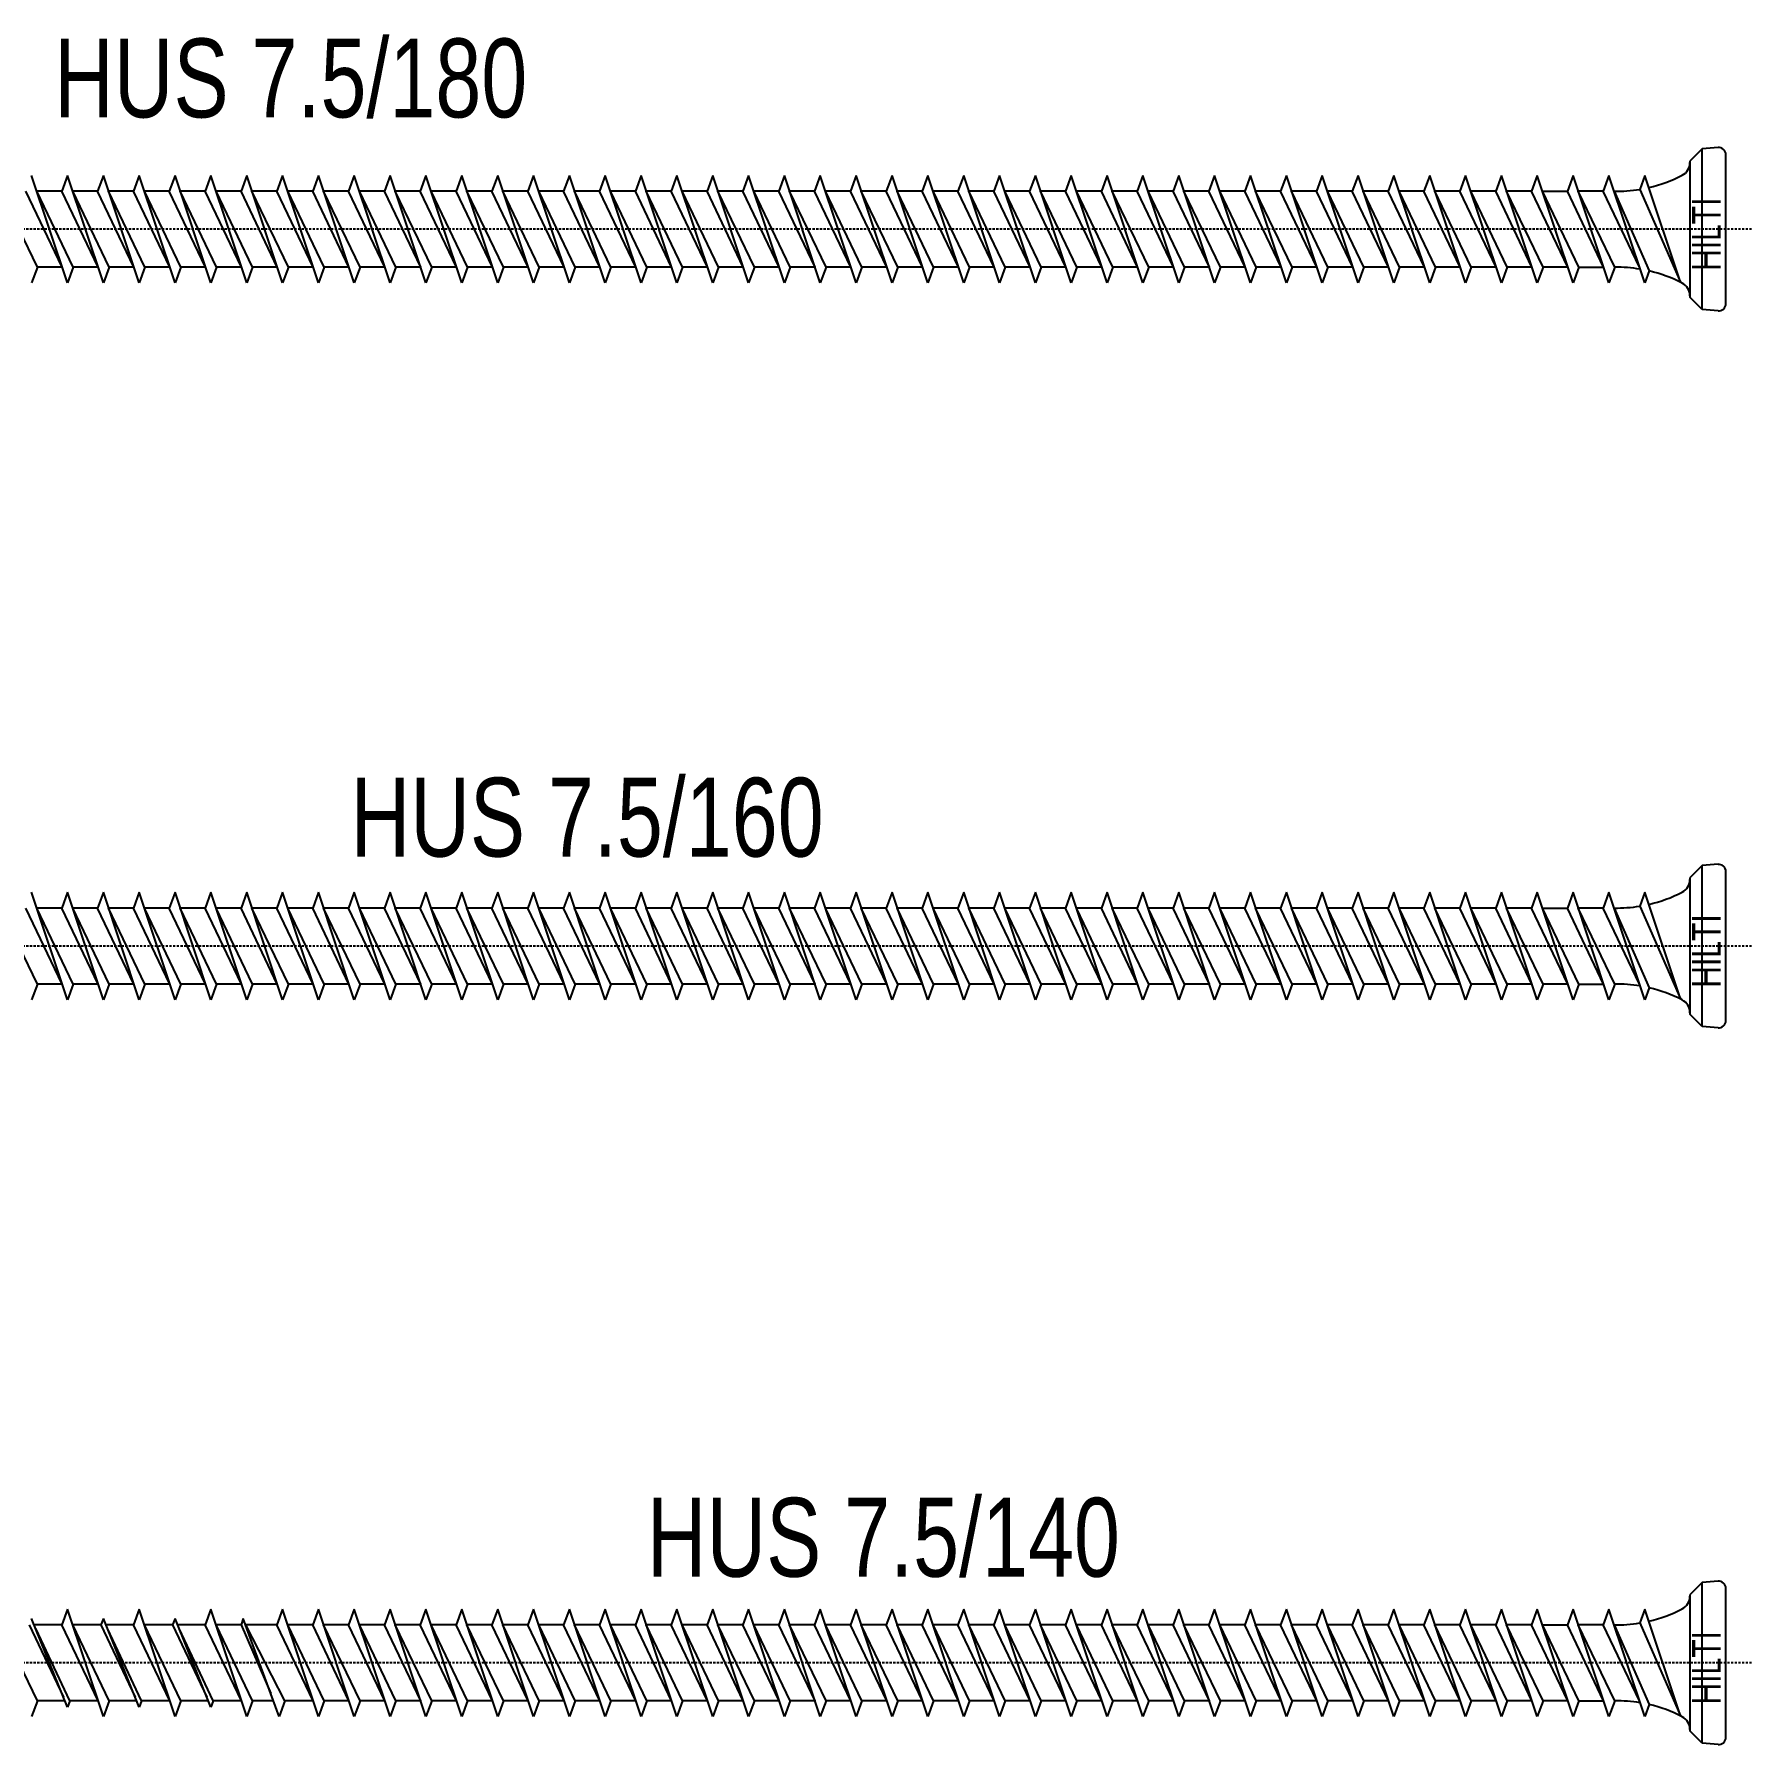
# Model space of a CAD drawing. Header units: millimetres. Extents: x 296 to 4896, y 152 to 3333.
# Drawn here: x 1722.5 to 1842.2, y 2926.2 to 3045.5 of the extents above; entities that cross this region are included whole.
import ezdxf

# ---------------------------------------------------------------- set-up
doc = ezdxf.new("R2010")
doc.units = ezdxf.units.MM
doc.linetypes.add('DASHED', pattern=[0.25, 0.15625, -0.09375])
for name, color, linetype in [('1', 1, 'DASHED'), ('2', 3, 'Continuous'), ('3', 4, 'Continuous')]:
    doc.layers.add(name, color=color, linetype=linetype)
doc.styles.get("Standard").update_dxf_attribs({"font": 'arial.ttf'})

# ---------------------------------------------------------------- blocks, each defined once
blk = doc.blocks.new('HUS 7.5-180')
at = {"layer": '1'}
blk.add_line((1.8, 0), (-184.24, 0), dxfattribs=at)
at = {"layer": '2'}
for p, q in [((-1.64, 5.61), (-2.5, 4.75)), ((-0.54, 5.7), (-1.64, 5.61)), ((-1.64, -5.61), (-1.64, 5.61)), ((0, -5.2), (0, 5.2)), ((-115.65, -3.75), (-118.15, 3.75)), ((-115.65, 3.75), (-116.05, 2.65)), ((-113.15, -3.75), (-115.65, 3.75)), ((-113.15, 3.75), (-113.55, 2.65)), ((-110.65, -3.75), (-113.15, 3.75)), ((-110.65, 3.75), (-111.05, 2.65)), ((-108.15, -3.75), (-110.65, 3.75)), ((-108.15, 3.75), (-108.55, 2.65)), ((-105.65, -3.75), (-108.15, 3.75)), ((-105.65, 3.75), (-106.05, 2.65)), ((-103.15, -3.75), (-105.65, 3.75)), ((-103.15, 3.75), (-103.55, 2.65)), ((-100.65, -3.75), (-103.15, 3.75)), ((-100.65, 3.75), (-101.05, 2.65)), ((-98.15, -3.75), (-100.65, 3.75)), ((-98.15, 3.75), (-98.55, 2.65)), ((-95.65, -3.75), (-98.15, 3.75)), ((-95.65, 3.75), (-96.05, 2.65)), ((-93.15, -3.75), (-95.65, 3.75)), ((-93.15, 3.75), (-93.55, 2.65)), ((-90.65, -3.75), (-93.15, 3.75)), ((-10.65, 3.75), (-11.05, 2.65)), ((-8.15, -3.75), (-10.65, 3.75)), ((-8.15, 3.75), (-8.55, 2.65)), ((-5.65, -3.75), (-8.15, 3.75)), ((-5.65, 3.75), (-6, 2.78)), ((-3.17, -3.69), (-5.65, 3.75)), ((-2.5, 4.75), (-2.5, -4.75)), ((-117.75, -2.65), (-120.29, 2.65)), ((-116.02, -2.65), (-118.55, 2.65)), ((-115.25, -2.65), (-117.79, 2.65)), ((-116.05, 2.65), (-117.79, 2.65)), ((-113.52, -2.65), (-116.05, 2.65)), ((-112.75, -2.65), (-115.29, 2.65)), ((-113.55, 2.65), (-115.29, 2.65)), ((-111.02, -2.65), (-113.55, 2.65)), ((-110.25, -2.65), (-112.79, 2.65)), ((-111.05, 2.65), (-112.79, 2.65)), ((-108.52, -2.65), (-111.05, 2.65)), ((-107.75, -2.65), (-110.29, 2.65)), ((-108.55, 2.65), (-110.29, 2.65)), ((-106.02, -2.65), (-108.55, 2.65)), ((-105.25, -2.65), (-107.79, 2.65)), ((-106.05, 2.65), (-107.79, 2.65)), ((-103.52, -2.65), (-106.05, 2.65)), ((-102.75, -2.65), (-105.29, 2.65)), ((-103.55, 2.65), (-105.29, 2.65)), ((-101.02, -2.65), (-103.55, 2.65)), ((-100.25, -2.65), (-102.79, 2.65)), ((-101.05, 2.65), (-102.79, 2.65)), ((-98.52, -2.65), (-101.05, 2.65)), ((-97.75, -2.65), (-100.29, 2.65)), ((-98.55, 2.65), (-100.29, 2.65)), ((-96.02, -2.65), (-98.55, 2.65)), ((-95.25, -2.65), (-97.79, 2.65)), ((-96.05, 2.65), (-97.79, 2.65)), ((-93.52, -2.65), (-96.05, 2.65)), ((-92.75, -2.65), (-95.29, 2.65)), ((-93.55, 2.65), (-95.29, 2.65)), ((-91.02, -2.65), (-93.55, 2.65)), ((-90.25, -2.65), (-92.79, 2.65)), ((-12.79, 2.65), (-11.05, 2.65)), ((-8.52, -2.65), (-11.05, 2.65)), ((-8.55, 2.65), (-10.29, 2.65)), ((-7.75, -2.65), (-10.29, 2.65)), ((-6.02, -2.65), (-8.55, 2.65)), ((-7.79, 2.65), (-5.35, -2.91)), ((-6, 2.78), (-3.17, -3.69)), ((-117.75, -2.65), (-118.15, -3.75)), ((-116.02, -2.65), (-117.75, -2.65)), ((-115.25, -2.65), (-115.65, -3.75)), ((-113.52, -2.65), (-115.25, -2.65)), ((-112.75, -2.65), (-113.15, -3.75)), ((-111.02, -2.65), (-112.75, -2.65)), ((-110.25, -2.65), (-110.65, -3.75)), ((-108.52, -2.65), (-110.25, -2.65)), ((-107.75, -2.65), (-108.15, -3.75)), ((-106.02, -2.65), (-107.75, -2.65)), ((-105.25, -2.65), (-105.65, -3.75)), ((-103.52, -2.65), (-105.25, -2.65)), ((-102.75, -2.65), (-103.15, -3.75)), ((-101.02, -2.65), (-102.75, -2.65)), ((-100.25, -2.65), (-100.65, -3.75)), ((-98.52, -2.65), (-100.25, -2.65)), ((-97.75, -2.65), (-98.15, -3.75)), ((-96.02, -2.65), (-97.75, -2.65)), ((-95.25, -2.65), (-95.65, -3.75)), ((-93.52, -2.65), (-95.25, -2.65)), ((-92.75, -2.65), (-93.15, -3.75)), ((-91.02, -2.65), (-92.75, -2.65)), ((-90.25, -2.65), (-90.65, -3.75)), ((-10.25, -2.65), (-8.52, -2.65)), ((-7.75, -2.65), (-8.15, -3.75)), ((-5.35, -2.91), (-5.65, -3.75)), ((-1.64, -5.61), (-2.5, -4.75)), ((-0.54, -5.7), (-1.64, -5.61))]:
    blk.add_line(p, q, dxfattribs=at)
for centre, radius, start, end in [((-0.5, 5.2), 0.5, 0, 95), ((-7.62, 12.65), 10, 282.9916, 297.2521), ((-3.5, 4.65), 1, 297.387, 0.1192), ((-7.62, 12.65), 10, 269.0428, 279.2887), ((-7.62, -12.65), 10, 80.5289, 90.7633), ((-7.62, -12.65), 10, 62.7479, 76.8682), ((-3.5, -4.65), 1, 359.8807, 62.6128), ((-0.5, -5.2), 0.5, 265, 0)]:
    blk.add_arc(centre, radius, start, end, dxfattribs=at)
at = {"layer": '3', "color": 3}
for p, q in [((-90.65, 3.75), (-91.05, 2.65)), ((-88.15, -3.75), (-90.65, 3.75)), ((-88.15, 3.75), (-88.55, 2.65)), ((-85.65, -3.75), (-88.15, 3.75)), ((-85.65, 3.75), (-86.05, 2.65)), ((-83.15, -3.75), (-85.65, 3.75)), ((-83.15, 3.75), (-83.55, 2.65)), ((-80.65, -3.75), (-83.15, 3.75)), ((-80.65, 3.75), (-81.05, 2.65)), ((-78.15, -3.75), (-80.65, 3.75)), ((-78.15, 3.75), (-78.55, 2.65)), ((-75.65, -3.75), (-78.15, 3.75)), ((-75.65, 3.75), (-76.05, 2.65)), ((-73.15, -3.75), (-75.65, 3.75)), ((-73.15, 3.75), (-73.55, 2.65)), ((-70.65, -3.75), (-73.15, 3.75)), ((-70.65, 3.75), (-71.05, 2.65)), ((-68.15, -3.75), (-70.65, 3.75)), ((-68.15, 3.75), (-68.55, 2.65)), ((-65.65, -3.75), (-68.15, 3.75)), ((-65.65, 3.75), (-66.05, 2.65)), ((-63.15, -3.75), (-65.65, 3.75)), ((-63.15, 3.75), (-63.55, 2.65)), ((-60.65, -3.75), (-63.15, 3.75)), ((-60.65, 3.75), (-61.05, 2.65)), ((-58.15, -3.75), (-60.65, 3.75)), ((-58.15, 3.75), (-58.55, 2.65)), ((-55.65, -3.75), (-58.15, 3.75)), ((-55.65, 3.75), (-56.05, 2.65)), ((-53.15, -3.75), (-55.65, 3.75)), ((-53.15, 3.75), (-53.55, 2.65)), ((-50.65, -3.75), (-53.15, 3.75)), ((-50.65, 3.75), (-51.05, 2.65)), ((-48.15, -3.75), (-50.65, 3.75)), ((-48.15, 3.75), (-48.55, 2.65)), ((-45.65, -3.75), (-48.15, 3.75)), ((-45.65, 3.75), (-46.05, 2.65)), ((-43.15, -3.75), (-45.65, 3.75)), ((-43.15, 3.75), (-43.55, 2.65)), ((-40.65, -3.75), (-43.15, 3.75)), ((-40.65, 3.75), (-41.05, 2.65)), ((-38.15, -3.75), (-40.65, 3.75)), ((-38.15, 3.75), (-38.55, 2.65)), ((-35.65, -3.75), (-38.15, 3.75)), ((-35.65, 3.75), (-36.05, 2.65)), ((-33.15, -3.75), (-35.65, 3.75)), ((-33.15, 3.75), (-33.55, 2.65)), ((-30.65, -3.75), (-33.15, 3.75)), ((-30.65, 3.75), (-31.05, 2.65)), ((-28.15, -3.75), (-30.65, 3.75)), ((-28.15, 3.75), (-28.55, 2.65)), ((-25.65, -3.75), (-28.15, 3.75)), ((-25.65, 3.75), (-26.05, 2.65)), ((-23.15, -3.75), (-25.65, 3.75)), ((-23.15, 3.75), (-23.55, 2.65)), ((-20.65, -3.75), (-23.15, 3.75)), ((-20.65, 3.75), (-21.05, 2.65)), ((-18.15, -3.75), (-20.65, 3.75)), ((-18.15, 3.75), (-18.55, 2.65)), ((-15.65, -3.75), (-18.15, 3.75)), ((-15.65, 3.75), (-16.05, 2.65)), ((-13.15, -3.75), (-15.65, 3.75)), ((-13.15, 3.75), (-13.55, 2.65)), ((-10.65, -3.75), (-13.15, 3.75)), ((-91.05, 2.65), (-92.79, 2.65)), ((-88.52, -2.65), (-91.05, 2.65)), ((-88.55, 2.65), (-90.29, 2.65)), ((-87.75, -2.65), (-90.29, 2.65)), ((-86.02, -2.65), (-88.55, 2.65)), ((-86.05, 2.65), (-87.79, 2.65)), ((-85.25, -2.65), (-87.79, 2.65)), ((-83.52, -2.65), (-86.05, 2.65)), ((-83.55, 2.65), (-85.29, 2.65)), ((-82.75, -2.65), (-85.29, 2.65)), ((-81.02, -2.65), (-83.55, 2.65)), ((-81.05, 2.65), (-82.79, 2.65)), ((-80.25, -2.65), (-82.79, 2.65)), ((-78.52, -2.65), (-81.05, 2.65)), ((-78.55, 2.65), (-80.29, 2.65)), ((-77.75, -2.65), (-80.29, 2.65)), ((-76.02, -2.65), (-78.55, 2.65)), ((-76.05, 2.65), (-77.79, 2.65)), ((-75.25, -2.65), (-77.79, 2.65)), ((-73.52, -2.65), (-76.05, 2.65)), ((-72.75, -2.65), (-75.29, 2.65)), ((-73.55, 2.65), (-75.29, 2.65)), ((-71.02, -2.65), (-73.55, 2.65)), ((-70.25, -2.65), (-72.79, 2.65)), ((-71.05, 2.65), (-72.79, 2.65)), ((-68.52, -2.65), (-71.05, 2.65)), ((-67.75, -2.65), (-70.29, 2.65)), ((-68.55, 2.65), (-70.29, 2.65)), ((-66.02, -2.65), (-68.55, 2.65)), ((-65.25, -2.65), (-67.79, 2.65)), ((-66.05, 2.65), (-67.79, 2.65)), ((-63.52, -2.65), (-66.05, 2.65)), ((-62.75, -2.65), (-65.29, 2.65)), ((-63.55, 2.65), (-65.29, 2.65)), ((-61.02, -2.65), (-63.55, 2.65)), ((-60.25, -2.65), (-62.79, 2.65)), ((-61.05, 2.65), (-62.79, 2.65)), ((-58.52, -2.65), (-61.05, 2.65)), ((-58.55, 2.65), (-60.29, 2.65)), ((-57.75, -2.65), (-60.29, 2.65)), ((-56.02, -2.65), (-58.55, 2.65)), ((-56.05, 2.65), (-57.79, 2.65)), ((-55.25, -2.65), (-57.79, 2.65)), ((-53.52, -2.65), (-56.05, 2.65)), ((-53.55, 2.65), (-55.29, 2.65)), ((-52.75, -2.65), (-55.29, 2.65)), ((-51.02, -2.65), (-53.55, 2.65)), ((-51.05, 2.65), (-52.79, 2.65)), ((-50.25, -2.65), (-52.79, 2.65)), ((-48.52, -2.65), (-51.05, 2.65)), ((-48.55, 2.65), (-50.29, 2.65)), ((-47.75, -2.65), (-50.29, 2.65)), ((-46.02, -2.65), (-48.55, 2.65)), ((-46.05, 2.65), (-47.79, 2.65)), ((-45.25, -2.65), (-47.79, 2.65)), ((-43.52, -2.65), (-46.05, 2.65)), ((-43.55, 2.65), (-45.29, 2.65)), ((-42.75, -2.65), (-45.29, 2.65)), ((-41.02, -2.65), (-43.55, 2.65)), ((-41.05, 2.65), (-42.79, 2.65)), ((-40.25, -2.65), (-42.79, 2.65)), ((-38.52, -2.65), (-41.05, 2.65)), ((-37.75, -2.65), (-40.29, 2.65)), ((-38.55, 2.65), (-40.29, 2.65)), ((-36.02, -2.65), (-38.55, 2.65)), ((-35.25, -2.65), (-37.79, 2.65)), ((-36.05, 2.65), (-37.79, 2.65)), ((-33.52, -2.65), (-36.05, 2.65)), ((-33.55, 2.65), (-35.29, 2.65)), ((-32.75, -2.65), (-35.29, 2.65)), ((-31.02, -2.65), (-33.55, 2.65)), ((-30.25, -2.65), (-32.79, 2.65)), ((-31.05, 2.65), (-32.79, 2.65)), ((-28.52, -2.65), (-31.05, 2.65)), ((-27.75, -2.65), (-30.29, 2.65)), ((-28.55, 2.65), (-30.29, 2.65)), ((-26.02, -2.65), (-28.55, 2.65)), ((-25.25, -2.65), (-27.79, 2.65)), ((-26.05, 2.65), (-27.79, 2.65)), ((-23.52, -2.65), (-26.05, 2.65)), ((-22.75, -2.65), (-25.29, 2.65)), ((-23.55, 2.65), (-25.29, 2.65)), ((-21.02, -2.65), (-23.55, 2.65)), ((-20.25, -2.65), (-22.79, 2.65)), ((-21.05, 2.65), (-22.79, 2.65)), ((-18.52, -2.65), (-21.05, 2.65)), ((-17.75, -2.65), (-20.29, 2.65)), ((-18.55, 2.65), (-20.29, 2.65)), ((-16.02, -2.65), (-18.55, 2.65)), ((-15.25, -2.65), (-17.79, 2.65)), ((-16.05, 2.65), (-17.79, 2.65)), ((-13.52, -2.65), (-16.05, 2.65)), ((-12.75, -2.65), (-15.29, 2.65)), ((-13.55, 2.65), (-15.29, 2.65)), ((-11.02, -2.65), (-13.55, 2.65)), ((-10.25, -2.65), (-12.79, 2.65)), ((-88.52, -2.65), (-90.25, -2.65)), ((-87.75, -2.65), (-88.15, -3.75)), ((-86.02, -2.65), (-87.75, -2.65)), ((-85.25, -2.65), (-85.65, -3.75)), ((-83.52, -2.65), (-85.25, -2.65)), ((-82.75, -2.65), (-83.15, -3.75)), ((-81.02, -2.65), (-82.75, -2.65)), ((-80.25, -2.65), (-80.65, -3.75)), ((-78.52, -2.65), (-80.25, -2.65)), ((-77.75, -2.65), (-78.15, -3.75)), ((-76.02, -2.65), (-77.75, -2.65)), ((-75.25, -2.65), (-75.65, -3.75)), ((-73.52, -2.65), (-75.25, -2.65)), ((-72.75, -2.65), (-73.15, -3.75)), ((-71.02, -2.65), (-72.75, -2.65)), ((-70.25, -2.65), (-70.65, -3.75)), ((-68.52, -2.65), (-70.25, -2.65)), ((-67.75, -2.65), (-68.15, -3.75)), ((-66.02, -2.65), (-67.75, -2.65)), ((-65.25, -2.65), (-65.65, -3.75)), ((-63.52, -2.65), (-65.25, -2.65)), ((-62.75, -2.65), (-63.15, -3.75)), ((-61.02, -2.65), (-62.75, -2.65)), ((-60.25, -2.65), (-60.65, -3.75)), ((-58.52, -2.65), (-60.25, -2.65)), ((-57.75, -2.65), (-58.15, -3.75)), ((-56.02, -2.65), (-57.75, -2.65)), ((-55.25, -2.65), (-55.65, -3.75)), ((-53.52, -2.65), (-55.25, -2.65)), ((-52.75, -2.65), (-53.15, -3.75)), ((-51.02, -2.65), (-52.75, -2.65)), ((-50.25, -2.65), (-50.65, -3.75)), ((-48.52, -2.65), (-50.25, -2.65)), ((-47.75, -2.65), (-48.15, -3.75)), ((-46.02, -2.65), (-47.75, -2.65)), ((-45.25, -2.65), (-45.65, -3.75)), ((-43.52, -2.65), (-45.25, -2.65)), ((-42.75, -2.65), (-43.15, -3.75)), ((-41.02, -2.65), (-42.75, -2.65)), ((-40.25, -2.65), (-40.65, -3.75)), ((-38.52, -2.65), (-40.25, -2.65)), ((-37.75, -2.65), (-38.15, -3.75)), ((-36.02, -2.65), (-37.75, -2.65)), ((-35.25, -2.65), (-35.65, -3.75)), ((-33.52, -2.65), (-35.25, -2.65)), ((-32.75, -2.65), (-33.15, -3.75)), ((-31.02, -2.65), (-32.75, -2.65)), ((-30.25, -2.65), (-30.65, -3.75)), ((-28.52, -2.65), (-30.25, -2.65)), ((-27.75, -2.65), (-28.15, -3.75)), ((-26.02, -2.65), (-27.75, -2.65)), ((-25.25, -2.65), (-25.65, -3.75)), ((-23.52, -2.65), (-25.25, -2.65)), ((-22.75, -2.65), (-23.15, -3.75)), ((-21.02, -2.65), (-22.75, -2.65)), ((-20.25, -2.65), (-20.65, -3.75)), ((-18.52, -2.65), (-20.25, -2.65)), ((-17.75, -2.65), (-18.15, -3.75)), ((-16.02, -2.65), (-17.75, -2.65)), ((-15.25, -2.65), (-15.65, -3.75)), ((-13.52, -2.65), (-15.25, -2.65)), ((-12.75, -2.65), (-13.15, -3.75)), ((-11.02, -2.65), (-12.75, -2.65)), ((-10.25, -2.65), (-10.65, -3.75))]:
    blk.add_line(p, q, dxfattribs=at)
at = {"layer": '3', "color": 1, "width": 0.75}
blk.add_text('HILTI', height=2, rotation=90, dxfattribs=at).set_placement((-0.35, -2.91))
blk = doc.blocks.new('HUS 7.5-160')
at = {"layer": '1'}
blk.add_line((1.8, 0), (-164.24, 0), dxfattribs=at)
at = {"layer": '2'}
for p, q in [((-1.64, 5.61), (-2.5, 4.75)), ((-0.54, 5.7), (-1.64, 5.61)), ((-1.64, -5.61), (-1.64, 5.61)), ((0, -5.2), (0, 5.2)), ((-115.65, -3.75), (-118.15, 3.75)), ((-115.65, 3.75), (-116.05, 2.65)), ((-113.15, -3.75), (-115.65, 3.75)), ((-113.15, 3.75), (-113.55, 2.65)), ((-110.65, -3.75), (-113.15, 3.75)), ((-110.65, 3.75), (-111.05, 2.65)), ((-108.15, -3.75), (-110.65, 3.75)), ((-108.15, 3.75), (-108.55, 2.65)), ((-105.65, -3.75), (-108.15, 3.75)), ((-105.65, 3.75), (-106.05, 2.65)), ((-103.15, -3.75), (-105.65, 3.75)), ((-103.15, 3.75), (-103.55, 2.65)), ((-100.65, -3.75), (-103.15, 3.75)), ((-100.65, 3.75), (-101.05, 2.65)), ((-98.15, -3.75), (-100.65, 3.75)), ((-98.15, 3.75), (-98.55, 2.65)), ((-95.65, -3.75), (-98.15, 3.75)), ((-95.65, 3.75), (-96.05, 2.65)), ((-93.15, -3.75), (-95.65, 3.75)), ((-93.15, 3.75), (-93.55, 2.65)), ((-90.65, -3.75), (-93.15, 3.75)), ((-90.65, 3.75), (-91.05, 2.65)), ((-88.15, -3.75), (-90.65, 3.75)), ((-88.15, 3.75), (-88.55, 2.65)), ((-85.65, -3.75), (-88.15, 3.75)), ((-85.65, 3.75), (-86.05, 2.65)), ((-83.15, -3.75), (-85.65, 3.75)), ((-83.15, 3.75), (-83.55, 2.65)), ((-80.65, -3.75), (-83.15, 3.75)), ((-80.65, 3.75), (-81.05, 2.65)), ((-78.15, -3.75), (-80.65, 3.75)), ((-78.15, 3.75), (-78.55, 2.65)), ((-75.65, -3.75), (-78.15, 3.75)), ((-75.65, 3.75), (-76.05, 2.65)), ((-73.15, -3.75), (-75.65, 3.75)), ((-73.15, 3.75), (-73.55, 2.65)), ((-70.65, -3.75), (-73.15, 3.75)), ((-10.65, 3.75), (-11.05, 2.65)), ((-8.15, -3.75), (-10.65, 3.75)), ((-8.15, 3.75), (-8.55, 2.65)), ((-5.65, -3.75), (-8.15, 3.75)), ((-5.65, 3.75), (-6, 2.78)), ((-3.17, -3.69), (-5.65, 3.75)), ((-2.5, 4.75), (-2.5, -4.75)), ((-117.75, -2.65), (-120.29, 2.65)), ((-116.02, -2.65), (-118.55, 2.65)), ((-115.25, -2.65), (-117.79, 2.65)), ((-116.05, 2.65), (-117.79, 2.65)), ((-113.52, -2.65), (-116.05, 2.65)), ((-112.75, -2.65), (-115.29, 2.65)), ((-113.55, 2.65), (-115.29, 2.65)), ((-111.02, -2.65), (-113.55, 2.65)), ((-110.25, -2.65), (-112.79, 2.65)), ((-111.05, 2.65), (-112.79, 2.65)), ((-108.52, -2.65), (-111.05, 2.65)), ((-107.75, -2.65), (-110.29, 2.65)), ((-108.55, 2.65), (-110.29, 2.65)), ((-106.02, -2.65), (-108.55, 2.65)), ((-105.25, -2.65), (-107.79, 2.65)), ((-106.05, 2.65), (-107.79, 2.65)), ((-103.52, -2.65), (-106.05, 2.65)), ((-102.75, -2.65), (-105.29, 2.65)), ((-103.55, 2.65), (-105.29, 2.65)), ((-101.02, -2.65), (-103.55, 2.65)), ((-100.25, -2.65), (-102.79, 2.65)), ((-101.05, 2.65), (-102.79, 2.65)), ((-98.52, -2.65), (-101.05, 2.65)), ((-97.75, -2.65), (-100.29, 2.65)), ((-98.55, 2.65), (-100.29, 2.65)), ((-96.02, -2.65), (-98.55, 2.65)), ((-95.25, -2.65), (-97.79, 2.65)), ((-96.05, 2.65), (-97.79, 2.65)), ((-93.52, -2.65), (-96.05, 2.65)), ((-92.75, -2.65), (-95.29, 2.65)), ((-93.55, 2.65), (-95.29, 2.65)), ((-91.02, -2.65), (-93.55, 2.65)), ((-90.25, -2.65), (-92.79, 2.65)), ((-91.05, 2.65), (-92.79, 2.65)), ((-88.52, -2.65), (-91.05, 2.65)), ((-87.75, -2.65), (-90.29, 2.65)), ((-88.55, 2.65), (-90.29, 2.65)), ((-86.02, -2.65), (-88.55, 2.65)), ((-85.25, -2.65), (-87.79, 2.65)), ((-86.05, 2.65), (-87.79, 2.65)), ((-83.52, -2.65), (-86.05, 2.65)), ((-82.75, -2.65), (-85.29, 2.65)), ((-83.55, 2.65), (-85.29, 2.65)), ((-81.02, -2.65), (-83.55, 2.65)), ((-80.25, -2.65), (-82.79, 2.65)), ((-81.05, 2.65), (-82.79, 2.65)), ((-78.52, -2.65), (-81.05, 2.65)), ((-77.75, -2.65), (-80.29, 2.65)), ((-78.55, 2.65), (-80.29, 2.65)), ((-76.02, -2.65), (-78.55, 2.65)), ((-75.25, -2.65), (-77.79, 2.65)), ((-76.05, 2.65), (-77.79, 2.65)), ((-73.52, -2.65), (-76.05, 2.65)), ((-72.75, -2.65), (-75.29, 2.65)), ((-73.55, 2.65), (-75.29, 2.65)), ((-71.02, -2.65), (-73.55, 2.65)), ((-70.25, -2.65), (-72.79, 2.65)), ((-12.79, 2.65), (-11.05, 2.65)), ((-8.52, -2.65), (-11.05, 2.65)), ((-8.55, 2.65), (-10.29, 2.65)), ((-7.75, -2.65), (-10.29, 2.65)), ((-6.02, -2.65), (-8.55, 2.65)), ((-7.79, 2.65), (-5.35, -2.91)), ((-6, 2.78), (-3.17, -3.69)), ((-117.75, -2.65), (-118.15, -3.75)), ((-116.02, -2.65), (-117.75, -2.65)), ((-115.25, -2.65), (-115.65, -3.75)), ((-113.52, -2.65), (-115.25, -2.65)), ((-112.75, -2.65), (-113.15, -3.75)), ((-111.02, -2.65), (-112.75, -2.65)), ((-110.25, -2.65), (-110.65, -3.75)), ((-108.52, -2.65), (-110.25, -2.65)), ((-107.75, -2.65), (-108.15, -3.75)), ((-106.02, -2.65), (-107.75, -2.65)), ((-105.25, -2.65), (-105.65, -3.75)), ((-103.52, -2.65), (-105.25, -2.65)), ((-102.75, -2.65), (-103.15, -3.75)), ((-101.02, -2.65), (-102.75, -2.65)), ((-100.25, -2.65), (-100.65, -3.75)), ((-98.52, -2.65), (-100.25, -2.65)), ((-97.75, -2.65), (-98.15, -3.75)), ((-96.02, -2.65), (-97.75, -2.65)), ((-95.25, -2.65), (-95.65, -3.75)), ((-93.52, -2.65), (-95.25, -2.65)), ((-92.75, -2.65), (-93.15, -3.75)), ((-91.02, -2.65), (-92.75, -2.65)), ((-90.25, -2.65), (-90.65, -3.75)), ((-88.52, -2.65), (-90.25, -2.65)), ((-87.75, -2.65), (-88.15, -3.75)), ((-86.02, -2.65), (-87.75, -2.65)), ((-85.25, -2.65), (-85.65, -3.75)), ((-83.52, -2.65), (-85.25, -2.65)), ((-82.75, -2.65), (-83.15, -3.75)), ((-81.02, -2.65), (-82.75, -2.65)), ((-80.25, -2.65), (-80.65, -3.75)), ((-78.52, -2.65), (-80.25, -2.65)), ((-77.75, -2.65), (-78.15, -3.75)), ((-76.02, -2.65), (-77.75, -2.65)), ((-75.25, -2.65), (-75.65, -3.75)), ((-73.52, -2.65), (-75.25, -2.65)), ((-72.75, -2.65), (-73.15, -3.75)), ((-71.02, -2.65), (-72.75, -2.65)), ((-70.25, -2.65), (-70.65, -3.75)), ((-10.25, -2.65), (-8.52, -2.65)), ((-7.75, -2.65), (-8.15, -3.75)), ((-5.35, -2.91), (-5.65, -3.75)), ((-1.64, -5.61), (-2.5, -4.75)), ((-0.54, -5.7), (-1.64, -5.61))]:
    blk.add_line(p, q, dxfattribs=at)
for centre, radius, start, end in [((-0.5, 5.2), 0.5, 0, 95), ((-7.62, 12.65), 10, 282.9916, 297.2521), ((-3.5, 4.65), 1, 297.387, 0.1192), ((-7.62, 12.65), 10, 269.0428, 279.2887), ((-7.62, -12.65), 10, 80.5289, 90.7633), ((-7.62, -12.65), 10, 62.7479, 76.8682), ((-3.5, -4.65), 1, 359.8807, 62.6128), ((-0.5, -5.2), 0.5, 265, 0)]:
    blk.add_arc(centre, radius, start, end, dxfattribs=at)
at = {"layer": '3', "color": 3}
for p, q in [((-70.65, 3.75), (-71.05, 2.65)), ((-68.15, -3.75), (-70.65, 3.75)), ((-68.15, 3.75), (-68.55, 2.65)), ((-65.65, -3.75), (-68.15, 3.75)), ((-65.65, 3.75), (-66.05, 2.65)), ((-63.15, -3.75), (-65.65, 3.75)), ((-63.15, 3.75), (-63.55, 2.65)), ((-60.65, -3.75), (-63.15, 3.75)), ((-60.65, 3.75), (-61.05, 2.65)), ((-58.15, -3.75), (-60.65, 3.75)), ((-58.15, 3.75), (-58.55, 2.65)), ((-55.65, -3.75), (-58.15, 3.75)), ((-55.65, 3.75), (-56.05, 2.65)), ((-53.15, -3.75), (-55.65, 3.75)), ((-53.15, 3.75), (-53.55, 2.65)), ((-50.65, -3.75), (-53.15, 3.75)), ((-50.65, 3.75), (-51.05, 2.65)), ((-48.15, -3.75), (-50.65, 3.75)), ((-48.15, 3.75), (-48.55, 2.65)), ((-45.65, -3.75), (-48.15, 3.75)), ((-45.65, 3.75), (-46.05, 2.65)), ((-43.15, -3.75), (-45.65, 3.75)), ((-43.15, 3.75), (-43.55, 2.65)), ((-40.65, -3.75), (-43.15, 3.75)), ((-40.65, 3.75), (-41.05, 2.65)), ((-38.15, -3.75), (-40.65, 3.75)), ((-38.15, 3.75), (-38.55, 2.65)), ((-35.65, -3.75), (-38.15, 3.75)), ((-35.65, 3.75), (-36.05, 2.65)), ((-33.15, -3.75), (-35.65, 3.75)), ((-33.15, 3.75), (-33.55, 2.65)), ((-30.65, -3.75), (-33.15, 3.75)), ((-30.65, 3.75), (-31.05, 2.65)), ((-28.15, -3.75), (-30.65, 3.75)), ((-28.15, 3.75), (-28.55, 2.65)), ((-25.65, -3.75), (-28.15, 3.75)), ((-25.65, 3.75), (-26.05, 2.65)), ((-23.15, -3.75), (-25.65, 3.75)), ((-23.15, 3.75), (-23.55, 2.65)), ((-20.65, -3.75), (-23.15, 3.75)), ((-20.65, 3.75), (-21.05, 2.65)), ((-18.15, -3.75), (-20.65, 3.75)), ((-18.15, 3.75), (-18.55, 2.65)), ((-15.65, -3.75), (-18.15, 3.75)), ((-15.65, 3.75), (-16.05, 2.65)), ((-13.15, -3.75), (-15.65, 3.75)), ((-13.15, 3.75), (-13.55, 2.65)), ((-10.65, -3.75), (-13.15, 3.75)), ((-71.05, 2.65), (-72.79, 2.65)), ((-68.52, -2.65), (-71.05, 2.65)), ((-68.55, 2.65), (-70.29, 2.65)), ((-67.75, -2.65), (-70.29, 2.65)), ((-66.02, -2.65), (-68.55, 2.65)), ((-66.05, 2.65), (-67.79, 2.65)), ((-65.25, -2.65), (-67.79, 2.65)), ((-63.52, -2.65), (-66.05, 2.65)), ((-63.55, 2.65), (-65.29, 2.65)), ((-62.75, -2.65), (-65.29, 2.65)), ((-61.02, -2.65), (-63.55, 2.65)), ((-61.05, 2.65), (-62.79, 2.65)), ((-60.25, -2.65), (-62.79, 2.65)), ((-58.52, -2.65), (-61.05, 2.65)), ((-58.55, 2.65), (-60.29, 2.65)), ((-57.75, -2.65), (-60.29, 2.65)), ((-56.02, -2.65), (-58.55, 2.65)), ((-56.05, 2.65), (-57.79, 2.65)), ((-55.25, -2.65), (-57.79, 2.65)), ((-53.52, -2.65), (-56.05, 2.65)), ((-52.75, -2.65), (-55.29, 2.65)), ((-53.55, 2.65), (-55.29, 2.65)), ((-51.02, -2.65), (-53.55, 2.65)), ((-50.25, -2.65), (-52.79, 2.65)), ((-51.05, 2.65), (-52.79, 2.65)), ((-48.52, -2.65), (-51.05, 2.65)), ((-47.75, -2.65), (-50.29, 2.65)), ((-48.55, 2.65), (-50.29, 2.65)), ((-46.02, -2.65), (-48.55, 2.65)), ((-45.25, -2.65), (-47.79, 2.65)), ((-46.05, 2.65), (-47.79, 2.65)), ((-43.52, -2.65), (-46.05, 2.65)), ((-42.75, -2.65), (-45.29, 2.65)), ((-43.55, 2.65), (-45.29, 2.65)), ((-41.02, -2.65), (-43.55, 2.65)), ((-40.25, -2.65), (-42.79, 2.65)), ((-41.05, 2.65), (-42.79, 2.65)), ((-38.52, -2.65), (-41.05, 2.65)), ((-38.55, 2.65), (-40.29, 2.65)), ((-37.75, -2.65), (-40.29, 2.65)), ((-36.02, -2.65), (-38.55, 2.65)), ((-36.05, 2.65), (-37.79, 2.65)), ((-35.25, -2.65), (-37.79, 2.65)), ((-33.52, -2.65), (-36.05, 2.65)), ((-33.55, 2.65), (-35.29, 2.65)), ((-32.75, -2.65), (-35.29, 2.65)), ((-31.02, -2.65), (-33.55, 2.65)), ((-31.05, 2.65), (-32.79, 2.65)), ((-30.25, -2.65), (-32.79, 2.65)), ((-28.52, -2.65), (-31.05, 2.65)), ((-28.55, 2.65), (-30.29, 2.65)), ((-27.75, -2.65), (-30.29, 2.65)), ((-26.02, -2.65), (-28.55, 2.65)), ((-26.05, 2.65), (-27.79, 2.65)), ((-25.25, -2.65), (-27.79, 2.65)), ((-23.52, -2.65), (-26.05, 2.65)), ((-23.55, 2.65), (-25.29, 2.65)), ((-22.75, -2.65), (-25.29, 2.65)), ((-21.02, -2.65), (-23.55, 2.65)), ((-21.05, 2.65), (-22.79, 2.65)), ((-20.25, -2.65), (-22.79, 2.65)), ((-18.52, -2.65), (-21.05, 2.65)), ((-17.75, -2.65), (-20.29, 2.65)), ((-18.55, 2.65), (-20.29, 2.65)), ((-16.02, -2.65), (-18.55, 2.65)), ((-15.25, -2.65), (-17.79, 2.65)), ((-16.05, 2.65), (-17.79, 2.65)), ((-13.52, -2.65), (-16.05, 2.65)), ((-13.55, 2.65), (-15.29, 2.65)), ((-12.75, -2.65), (-15.29, 2.65)), ((-11.02, -2.65), (-13.55, 2.65)), ((-10.25, -2.65), (-12.79, 2.65)), ((-68.52, -2.65), (-70.25, -2.65)), ((-67.75, -2.65), (-68.15, -3.75)), ((-66.02, -2.65), (-67.75, -2.65)), ((-65.25, -2.65), (-65.65, -3.75)), ((-63.52, -2.65), (-65.25, -2.65)), ((-62.75, -2.65), (-63.15, -3.75)), ((-61.02, -2.65), (-62.75, -2.65)), ((-60.25, -2.65), (-60.65, -3.75)), ((-58.52, -2.65), (-60.25, -2.65)), ((-57.75, -2.65), (-58.15, -3.75)), ((-56.02, -2.65), (-57.75, -2.65)), ((-55.25, -2.65), (-55.65, -3.75)), ((-53.52, -2.65), (-55.25, -2.65)), ((-52.75, -2.65), (-53.15, -3.75)), ((-51.02, -2.65), (-52.75, -2.65)), ((-50.25, -2.65), (-50.65, -3.75)), ((-48.52, -2.65), (-50.25, -2.65)), ((-47.75, -2.65), (-48.15, -3.75)), ((-46.02, -2.65), (-47.75, -2.65)), ((-45.25, -2.65), (-45.65, -3.75)), ((-43.52, -2.65), (-45.25, -2.65)), ((-42.75, -2.65), (-43.15, -3.75)), ((-41.02, -2.65), (-42.75, -2.65)), ((-40.25, -2.65), (-40.65, -3.75)), ((-38.52, -2.65), (-40.25, -2.65)), ((-37.75, -2.65), (-38.15, -3.75)), ((-36.02, -2.65), (-37.75, -2.65)), ((-35.25, -2.65), (-35.65, -3.75)), ((-33.52, -2.65), (-35.25, -2.65)), ((-32.75, -2.65), (-33.15, -3.75)), ((-31.02, -2.65), (-32.75, -2.65)), ((-30.25, -2.65), (-30.65, -3.75)), ((-28.52, -2.65), (-30.25, -2.65)), ((-27.75, -2.65), (-28.15, -3.75)), ((-26.02, -2.65), (-27.75, -2.65)), ((-25.25, -2.65), (-25.65, -3.75)), ((-23.52, -2.65), (-25.25, -2.65)), ((-22.75, -2.65), (-23.15, -3.75)), ((-21.02, -2.65), (-22.75, -2.65)), ((-20.25, -2.65), (-20.65, -3.75)), ((-18.52, -2.65), (-20.25, -2.65)), ((-17.75, -2.65), (-18.15, -3.75)), ((-16.02, -2.65), (-17.75, -2.65)), ((-15.25, -2.65), (-15.65, -3.75)), ((-13.52, -2.65), (-15.25, -2.65)), ((-12.75, -2.65), (-13.15, -3.75)), ((-11.02, -2.65), (-12.75, -2.65)), ((-10.25, -2.65), (-10.65, -3.75))]:
    blk.add_line(p, q, dxfattribs=at)
at = {"layer": '3', "color": 1, "width": 0.75}
blk.add_text('HILTI', height=2, rotation=90, dxfattribs=at).set_placement((-0.35, -2.91))
blk = doc.blocks.new('HUS 7.5-140')
at = {"layer": '1'}
blk.add_line((1.8, 0), (-144.24, 0), dxfattribs=at)
at = {"layer": '2'}
for p, q in [((-1.64, 5.61), (-2.5, 4.75)), ((-0.54, 5.7), (-1.64, 5.61)), ((-1.64, -5.61), (-1.64, 5.61)), ((0, -5.2), (0, 5.2)), ((-115.65, 3.75), (-116.05, 2.65)), ((-113.15, -3.75), (-115.65, 3.75)), ((-110.65, 3.75), (-111.05, 2.65)), ((-108.15, -3.75), (-110.65, 3.75)), ((-105.65, 3.75), (-106.05, 2.65)), ((-103.15, -3.75), (-105.65, 3.75)), ((-100.65, 3.75), (-101.05, 2.65)), ((-98.15, -3.75), (-100.65, 3.75)), ((-98.15, 3.75), (-98.55, 2.65)), ((-95.65, -3.75), (-98.15, 3.75)), ((-95.65, 3.75), (-96.05, 2.65)), ((-93.15, -3.75), (-95.65, 3.75)), ((-93.15, 3.75), (-93.55, 2.65)), ((-90.65, -3.75), (-93.15, 3.75)), ((-90.65, 3.75), (-91.05, 2.65)), ((-88.15, -3.75), (-90.65, 3.75)), ((-88.15, 3.75), (-88.55, 2.65)), ((-85.65, -3.75), (-88.15, 3.75)), ((-85.65, 3.75), (-86.05, 2.65)), ((-83.15, -3.75), (-85.65, 3.75)), ((-83.15, 3.75), (-83.55, 2.65)), ((-80.65, -3.75), (-83.15, 3.75)), ((-80.65, 3.75), (-81.05, 2.65)), ((-78.15, -3.75), (-80.65, 3.75)), ((-78.15, 3.75), (-78.55, 2.65)), ((-75.65, -3.75), (-78.15, 3.75)), ((-75.65, 3.75), (-76.05, 2.65)), ((-73.15, -3.75), (-75.65, 3.75)), ((-73.15, 3.75), (-73.55, 2.65)), ((-70.65, -3.75), (-73.15, 3.75)), ((-70.65, 3.75), (-71.05, 2.65)), ((-68.15, -3.75), (-70.65, 3.75)), ((-68.15, 3.75), (-68.55, 2.65)), ((-65.65, -3.75), (-68.15, 3.75)), ((-65.65, 3.75), (-66.05, 2.65)), ((-63.15, -3.75), (-65.65, 3.75)), ((-63.15, 3.75), (-63.55, 2.65)), ((-60.65, -3.75), (-63.15, 3.75)), ((-60.65, 3.75), (-61.05, 2.65)), ((-58.15, -3.75), (-60.65, 3.75)), ((-58.15, 3.75), (-58.55, 2.65)), ((-55.65, -3.75), (-58.15, 3.75)), ((-55.65, 3.75), (-56.05, 2.65)), ((-53.15, -3.75), (-55.65, 3.75)), ((-53.15, 3.75), (-53.55, 2.65)), ((-50.65, -3.75), (-53.15, 3.75)), ((-10.65, 3.75), (-11.05, 2.65)), ((-8.15, -3.75), (-10.65, 3.75)), ((-8.15, 3.75), (-8.55, 2.65)), ((-5.65, -3.75), (-8.15, 3.75)), ((-5.65, 3.75), (-6, 2.78)), ((-3.17, -3.69), (-5.65, 3.75)), ((-2.5, 4.75), (-2.5, -4.75)), ((-117.75, -2.65), (-120.29, 2.65)), ((-117.75, -2.65), (-120.29, 2.65)), ((-118.32, 2.65), (-115.94, -2.39)), ((-115.65, -3.1), (-118.15, 3.1)), ((-116.05, 2.65), (-117.97, 2.65)), ((-113.52, -2.65), (-116.05, 2.65)), ((-113.32, 2.65), (-115.29, 2.65)), ((-112.75, -2.65), (-115.29, 2.65)), ((-113.15, 3.1), (-113.32, 2.65)), ((-113.32, 2.65), (-110.94, -2.39)), ((-110.65, -3.1), (-113.15, 3.1)), ((-111.05, 2.65), (-112.97, 2.65)), ((-108.52, -2.65), (-111.05, 2.65)), ((-108.32, 2.65), (-110.29, 2.65)), ((-107.75, -2.65), (-110.29, 2.65)), ((-108.15, 3.1), (-108.32, 2.65)), ((-108.32, 2.65), (-105.94, -2.39)), ((-105.65, -3.1), (-108.15, 3.1)), ((-106.05, 2.65), (-107.97, 2.65)), ((-103.52, -2.65), (-106.05, 2.65)), ((-103.55, 2.65), (-105.29, 2.65)), ((-102.75, -2.65), (-105.29, 2.65)), ((-103.39, 3.1), (-103.55, 2.65)), ((-103.55, 2.65), (-101.48, -2.14)), ((-100.89, -3.75), (-103.39, 3.1)), ((-101.05, 2.65), (-103.22, 2.65)), ((-100.49, -2.65), (-103.21, 2.65)), ((-98.52, -2.65), (-101.05, 2.65)), ((-98.55, 2.65), (-100.29, 2.65)), ((-97.75, -2.65), (-100.29, 2.65)), ((-96.02, -2.65), (-98.55, 2.65)), ((-96.05, 2.65), (-97.79, 2.65)), ((-95.25, -2.65), (-97.79, 2.65)), ((-93.52, -2.65), (-96.05, 2.65)), ((-93.55, 2.65), (-95.29, 2.65)), ((-92.75, -2.65), (-95.29, 2.65)), ((-91.02, -2.65), (-93.55, 2.65)), ((-91.05, 2.65), (-92.79, 2.65)), ((-90.25, -2.65), (-92.79, 2.65)), ((-88.52, -2.65), (-91.05, 2.65)), ((-88.55, 2.65), (-90.29, 2.65)), ((-87.75, -2.65), (-90.29, 2.65)), ((-86.02, -2.65), (-88.55, 2.65)), ((-86.05, 2.65), (-87.79, 2.65)), ((-85.25, -2.65), (-87.79, 2.65)), ((-83.52, -2.65), (-86.05, 2.65)), ((-83.55, 2.65), (-85.29, 2.65)), ((-82.75, -2.65), (-85.29, 2.65)), ((-81.02, -2.65), (-83.55, 2.65)), ((-81.05, 2.65), (-82.79, 2.65)), ((-80.25, -2.65), (-82.79, 2.65)), ((-78.52, -2.65), (-81.05, 2.65)), ((-78.55, 2.65), (-80.29, 2.65)), ((-77.75, -2.65), (-80.29, 2.65)), ((-76.02, -2.65), (-78.55, 2.65)), ((-76.05, 2.65), (-77.79, 2.65)), ((-75.25, -2.65), (-77.79, 2.65)), ((-73.52, -2.65), (-76.05, 2.65)), ((-73.55, 2.65), (-75.29, 2.65)), ((-72.75, -2.65), (-75.29, 2.65)), ((-71.02, -2.65), (-73.55, 2.65)), ((-71.05, 2.65), (-72.79, 2.65)), ((-70.25, -2.65), (-72.79, 2.65)), ((-68.52, -2.65), (-71.05, 2.65)), ((-68.55, 2.65), (-70.29, 2.65)), ((-67.75, -2.65), (-70.29, 2.65)), ((-66.02, -2.65), (-68.55, 2.65)), ((-66.05, 2.65), (-67.79, 2.65)), ((-65.25, -2.65), (-67.79, 2.65)), ((-63.52, -2.65), (-66.05, 2.65)), ((-63.55, 2.65), (-65.29, 2.65)), ((-62.75, -2.65), (-65.29, 2.65)), ((-61.02, -2.65), (-63.55, 2.65)), ((-61.05, 2.65), (-62.79, 2.65)), ((-60.25, -2.65), (-62.79, 2.65)), ((-58.52, -2.65), (-61.05, 2.65)), ((-58.55, 2.65), (-60.29, 2.65)), ((-57.75, -2.65), (-60.29, 2.65)), ((-56.02, -2.65), (-58.55, 2.65)), ((-56.05, 2.65), (-57.79, 2.65)), ((-55.25, -2.65), (-57.79, 2.65)), ((-53.52, -2.65), (-56.05, 2.65)), ((-53.55, 2.65), (-55.29, 2.65)), ((-52.75, -2.65), (-55.29, 2.65)), ((-51.02, -2.65), (-53.55, 2.65)), ((-50.25, -2.65), (-52.79, 2.65)), ((-12.79, 2.65), (-11.05, 2.65)), ((-8.52, -2.65), (-11.05, 2.65)), ((-7.75, -2.65), (-10.29, 2.65)), ((-8.55, 2.65), (-10.29, 2.65)), ((-6.02, -2.65), (-8.55, 2.65)), ((-7.79, 2.65), (-5.35, -2.91)), ((-6, 2.78), (-3.17, -3.69)), ((-115.49, -2.65), (-117.87, 2.39)), ((-110.49, -2.65), (-112.87, 2.39)), ((-105.49, -2.65), (-107.87, 2.39)), ((-117.75, -2.65), (-118.15, -3.75)), ((-117.75, -2.65), (-118.15, -3.75)), ((-115.83, -2.65), (-117.75, -2.65)), ((-115.49, -2.65), (-115.65, -3.1)), ((-113.52, -2.65), (-115.49, -2.65)), ((-112.75, -2.65), (-113.15, -3.75)), ((-110.83, -2.65), (-112.75, -2.65)), ((-110.49, -2.65), (-110.65, -3.1)), ((-108.52, -2.65), (-110.49, -2.65)), ((-107.75, -2.65), (-108.15, -3.75)), ((-105.83, -2.65), (-107.75, -2.65)), ((-105.49, -2.65), (-105.65, -3.1)), ((-103.52, -2.65), (-105.49, -2.65)), ((-102.75, -2.65), (-103.15, -3.75)), ((-101.29, -2.65), (-102.75, -2.65)), ((-100.49, -2.65), (-100.89, -3.75)), ((-98.52, -2.65), (-100.49, -2.65)), ((-97.75, -2.65), (-98.15, -3.75)), ((-96.02, -2.65), (-97.75, -2.65)), ((-95.25, -2.65), (-95.65, -3.75)), ((-93.52, -2.65), (-95.25, -2.65)), ((-92.75, -2.65), (-93.15, -3.75)), ((-91.02, -2.65), (-92.75, -2.65)), ((-90.25, -2.65), (-90.65, -3.75)), ((-88.52, -2.65), (-90.25, -2.65)), ((-87.75, -2.65), (-88.15, -3.75)), ((-86.02, -2.65), (-87.75, -2.65)), ((-85.25, -2.65), (-85.65, -3.75)), ((-83.52, -2.65), (-85.25, -2.65)), ((-82.75, -2.65), (-83.15, -3.75)), ((-81.02, -2.65), (-82.75, -2.65)), ((-80.25, -2.65), (-80.65, -3.75)), ((-78.52, -2.65), (-80.25, -2.65)), ((-77.75, -2.65), (-78.15, -3.75)), ((-76.02, -2.65), (-77.75, -2.65)), ((-75.25, -2.65), (-75.65, -3.75)), ((-73.52, -2.65), (-75.25, -2.65)), ((-72.75, -2.65), (-73.15, -3.75)), ((-71.02, -2.65), (-72.75, -2.65)), ((-70.25, -2.65), (-70.65, -3.75)), ((-68.52, -2.65), (-70.25, -2.65)), ((-67.75, -2.65), (-68.15, -3.75)), ((-66.02, -2.65), (-67.75, -2.65)), ((-65.25, -2.65), (-65.65, -3.75)), ((-63.52, -2.65), (-65.25, -2.65)), ((-62.75, -2.65), (-63.15, -3.75)), ((-61.02, -2.65), (-62.75, -2.65)), ((-60.25, -2.65), (-60.65, -3.75)), ((-58.52, -2.65), (-60.25, -2.65)), ((-57.75, -2.65), (-58.15, -3.75)), ((-56.02, -2.65), (-57.75, -2.65)), ((-55.25, -2.65), (-55.65, -3.75)), ((-53.52, -2.65), (-55.25, -2.65)), ((-52.75, -2.65), (-53.15, -3.75)), ((-51.02, -2.65), (-52.75, -2.65)), ((-50.25, -2.65), (-50.65, -3.75)), ((-10.25, -2.65), (-8.52, -2.65)), ((-7.75, -2.65), (-8.15, -3.75)), ((-5.35, -2.91), (-5.65, -3.75)), ((-1.64, -5.61), (-2.5, -4.75)), ((-0.54, -5.7), (-1.64, -5.61))]:
    blk.add_line(p, q, dxfattribs=at)
for centre, radius, start, end in [((-0.5, 5.2), 0.5, 0, 95), ((-7.62, 12.65), 10, 282.9916, 297.2521), ((-3.5, 4.65), 1, 297.387, 0.1192), ((-7.62, 12.65), 10, 269.0428, 279.2887), ((-7.62, -12.65), 10, 80.5289, 90.7633), ((-7.62, -12.65), 10, 62.7479, 76.8682), ((-3.5, -4.65), 1, 359.8807, 62.6128), ((-0.5, -5.2), 0.5, 265, 0)]:
    blk.add_arc(centre, radius, start, end, dxfattribs=at)
at = {"layer": '3', "color": 3}
for p, q in [((-50.65, 3.75), (-51.05, 2.65)), ((-48.15, -3.75), (-50.65, 3.75)), ((-48.15, 3.75), (-48.55, 2.65)), ((-45.65, -3.75), (-48.15, 3.75)), ((-45.65, 3.75), (-46.05, 2.65)), ((-43.15, -3.75), (-45.65, 3.75)), ((-43.15, 3.75), (-43.55, 2.65)), ((-40.65, -3.75), (-43.15, 3.75)), ((-40.65, 3.75), (-41.05, 2.65)), ((-38.15, -3.75), (-40.65, 3.75)), ((-38.15, 3.75), (-38.55, 2.65)), ((-35.65, -3.75), (-38.15, 3.75)), ((-35.65, 3.75), (-36.05, 2.65)), ((-33.15, -3.75), (-35.65, 3.75)), ((-33.15, 3.75), (-33.55, 2.65)), ((-30.65, -3.75), (-33.15, 3.75)), ((-30.65, 3.75), (-31.05, 2.65)), ((-28.15, -3.75), (-30.65, 3.75)), ((-28.15, 3.75), (-28.55, 2.65)), ((-25.65, -3.75), (-28.15, 3.75)), ((-25.65, 3.75), (-26.05, 2.65)), ((-23.15, -3.75), (-25.65, 3.75)), ((-23.15, 3.75), (-23.55, 2.65)), ((-20.65, -3.75), (-23.15, 3.75)), ((-20.65, 3.75), (-21.05, 2.65)), ((-18.15, -3.75), (-20.65, 3.75)), ((-18.15, 3.75), (-18.55, 2.65)), ((-15.65, -3.75), (-18.15, 3.75)), ((-15.65, 3.75), (-16.05, 2.65)), ((-13.15, -3.75), (-15.65, 3.75)), ((-13.15, 3.75), (-13.55, 2.65)), ((-10.65, -3.75), (-13.15, 3.75)), ((-51.05, 2.65), (-52.79, 2.65)), ((-48.52, -2.65), (-51.05, 2.65)), ((-47.75, -2.65), (-50.29, 2.65)), ((-48.55, 2.65), (-50.29, 2.65)), ((-46.02, -2.65), (-48.55, 2.65)), ((-45.25, -2.65), (-47.79, 2.65)), ((-46.05, 2.65), (-47.79, 2.65)), ((-43.52, -2.65), (-46.05, 2.65)), ((-42.75, -2.65), (-45.29, 2.65)), ((-43.55, 2.65), (-45.29, 2.65)), ((-41.02, -2.65), (-43.55, 2.65)), ((-40.25, -2.65), (-42.79, 2.65)), ((-41.05, 2.65), (-42.79, 2.65)), ((-38.52, -2.65), (-41.05, 2.65)), ((-37.75, -2.65), (-40.29, 2.65)), ((-38.55, 2.65), (-40.29, 2.65)), ((-36.02, -2.65), (-38.55, 2.65)), ((-35.25, -2.65), (-37.79, 2.65)), ((-36.05, 2.65), (-37.79, 2.65)), ((-33.52, -2.65), (-36.05, 2.65)), ((-33.55, 2.65), (-35.29, 2.65)), ((-32.75, -2.65), (-35.29, 2.65)), ((-31.02, -2.65), (-33.55, 2.65)), ((-31.05, 2.65), (-32.79, 2.65)), ((-30.25, -2.65), (-32.79, 2.65)), ((-28.52, -2.65), (-31.05, 2.65)), ((-28.55, 2.65), (-30.29, 2.65)), ((-27.75, -2.65), (-30.29, 2.65)), ((-26.02, -2.65), (-28.55, 2.65)), ((-26.05, 2.65), (-27.79, 2.65)), ((-25.25, -2.65), (-27.79, 2.65)), ((-23.52, -2.65), (-26.05, 2.65)), ((-23.55, 2.65), (-25.29, 2.65)), ((-22.75, -2.65), (-25.29, 2.65)), ((-21.02, -2.65), (-23.55, 2.65)), ((-21.05, 2.65), (-22.79, 2.65)), ((-20.25, -2.65), (-22.79, 2.65)), ((-18.52, -2.65), (-21.05, 2.65)), ((-18.55, 2.65), (-20.29, 2.65)), ((-17.75, -2.65), (-20.29, 2.65)), ((-16.02, -2.65), (-18.55, 2.65)), ((-16.05, 2.65), (-17.79, 2.65)), ((-15.25, -2.65), (-17.79, 2.65)), ((-13.52, -2.65), (-16.05, 2.65)), ((-12.75, -2.65), (-15.29, 2.65)), ((-13.55, 2.65), (-15.29, 2.65)), ((-11.02, -2.65), (-13.55, 2.65)), ((-10.25, -2.65), (-12.79, 2.65)), ((-48.52, -2.65), (-50.25, -2.65)), ((-47.75, -2.65), (-48.15, -3.75)), ((-46.02, -2.65), (-47.75, -2.65)), ((-45.25, -2.65), (-45.65, -3.75)), ((-43.52, -2.65), (-45.25, -2.65)), ((-42.75, -2.65), (-43.15, -3.75)), ((-41.02, -2.65), (-42.75, -2.65)), ((-40.25, -2.65), (-40.65, -3.75)), ((-38.52, -2.65), (-40.25, -2.65)), ((-37.75, -2.65), (-38.15, -3.75)), ((-36.02, -2.65), (-37.75, -2.65)), ((-35.25, -2.65), (-35.65, -3.75)), ((-33.52, -2.65), (-35.25, -2.65)), ((-32.75, -2.65), (-33.15, -3.75)), ((-31.02, -2.65), (-32.75, -2.65)), ((-30.25, -2.65), (-30.65, -3.75)), ((-28.52, -2.65), (-30.25, -2.65)), ((-27.75, -2.65), (-28.15, -3.75)), ((-26.02, -2.65), (-27.75, -2.65)), ((-25.25, -2.65), (-25.65, -3.75)), ((-23.52, -2.65), (-25.25, -2.65)), ((-22.75, -2.65), (-23.15, -3.75)), ((-21.02, -2.65), (-22.75, -2.65)), ((-20.25, -2.65), (-20.65, -3.75)), ((-18.52, -2.65), (-20.25, -2.65)), ((-17.75, -2.65), (-18.15, -3.75)), ((-16.02, -2.65), (-17.75, -2.65)), ((-15.25, -2.65), (-15.65, -3.75)), ((-13.52, -2.65), (-15.25, -2.65)), ((-12.75, -2.65), (-13.15, -3.75)), ((-11.02, -2.65), (-12.75, -2.65)), ((-10.25, -2.65), (-10.65, -3.75))]:
    blk.add_line(p, q, dxfattribs=at)
at = {"layer": '3', "color": 1, "width": 0.75}
blk.add_text('HILTI', height=2, rotation=90, dxfattribs=at).set_placement((-0.35, -2.91))

msp = doc.modelspace()

# ---------------------------------------------------------------- block references
for name, p in [('HUS 7.5-180', (1840.43, 3031.94)), ('HUS 7.5-160', (1840.43, 2981.94)), ('HUS 7.5-140', (1840.43, 2931.94))]:
    msp.add_blockref(name, p)

# ---------------------------------------------------------------- texts
at = {"layer": '3', "width": 0.75}
for s, p in [('  HUS 7.5/180', (1720.65, 3039.74)), ('  HUS 7.5/160', (1741.32, 2988.18)), ('  HUS 7.5/140', (1761.98, 2937.95))]:
    msp.add_text(s, height=5.5, dxfattribs=at).set_placement(p)

doc.saveas('drawing.dxf')
